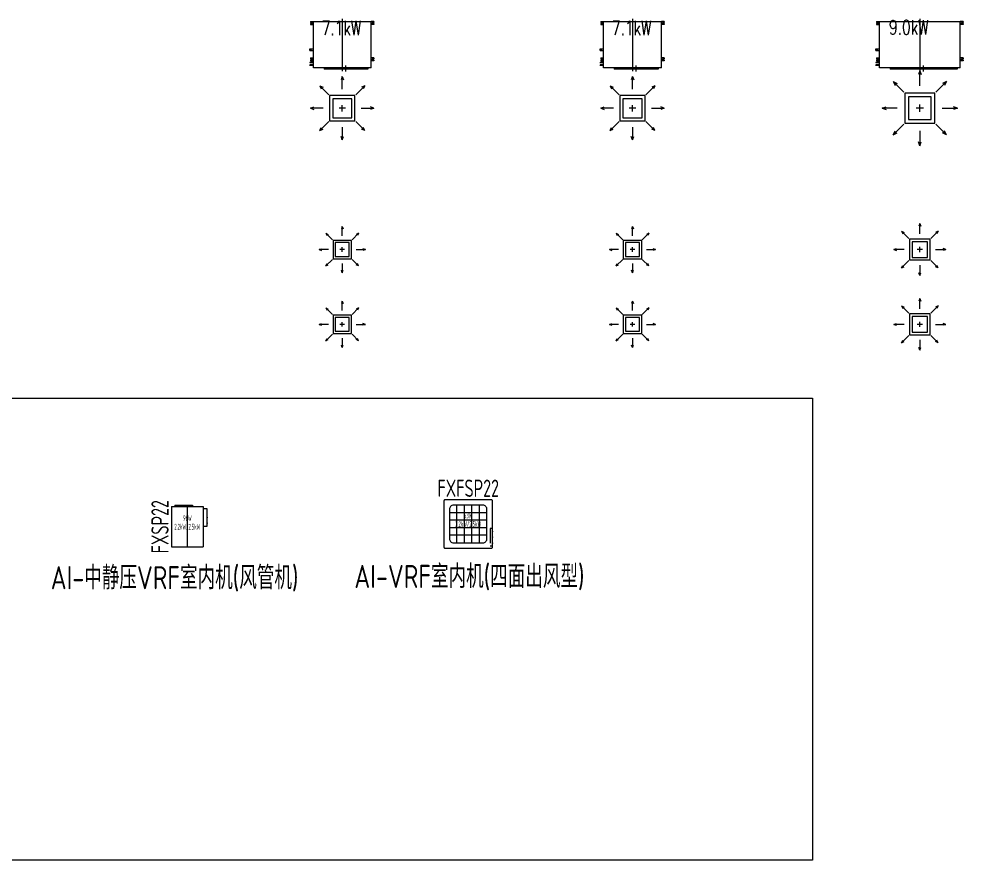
# Model space of a CAD drawing. Extents: x -671963 to 2381076, y -56129 to 1796010.
# Drawn here: x 163155 to 179510, y -56129 to -41559 of the extents above; entities that cross this region are included whole.
import ezdxf
from ezdxf.enums import TextEntityAlignment as Align

# ---------------------------------------------------------------- set-up
doc = ezdxf.new("R2010")
doc.units = 0
doc.header["$LTSCALE"] = 1000
for name, pattern in [('CONTINOUS', [0]), ('DASH', [0.35, 0.25, -0.1]), ('DASHDOT', [25.4, 12.7, -6.35, 0, -6.35]), ('HIDDEN', [9.525, 6.35, -3.175])]:
    doc.linetypes.add(name, pattern=pattern)
doc.layers.get('0').update_dxf_attribs({"linetype": 'CONTINUOUS'})
doc.layers.add('AI-注释', color=6, linetype='CONTINUOUS', plot=False)
for name, color, linetype in [('H-DAPP-GRIL', 11, 'CONTINUOUS'), ('H-DIMS-EQUP', 7, 'CONTINUOUS'), ('M-EQUIP-MID', 3, 'DASHDOT')]:
    doc.layers.add(name, color=color, linetype=linetype)
doc.layers.add('M-EQUIP', color=4, linetype='CONTINOUS', lineweight=25)
doc.styles.add('K-KHZ', font='tj03-romand1.shx', dxfattribs={"width": 0.8, "bigfont": 'tjkts.shx'})
doc.styles.add('M-TEXT1', font='tj-romans1.shx', dxfattribs={"width": 0.7, "bigfont": 'tj-hztxt1.shx'})
doc.styles.add('TH-STYLE3', font='tssdeng.shx', dxfattribs={"width": 0.8, "bigfont": 'tssdchn.shx'})

# ---------------------------------------------------------------- blocks, each defined once
blk = doc.blocks.new('FXSP90-150')
at = {"layer": 'M-EQUIP'}
for p, q in [((1345, 825), (185, 825)), ((185, 800), (185, 825)), ((1345, 800), (1345, 825)), ((-66, 755), (-51, 755)), ((-64, 709), (-53, 709)), ((0, 761), (-60, 761)), ((-60, 749), (-60, 761)), ((0, 749), (-60, 749)), ((0, 712), (-60, 712)), ((-60, 706), (-60, 712)), ((0, 706), (-60, 706)), ((-50, 680), (0, 680)), ((-50, 663), (-50, 680)), ((-25, 663), (-50, 663)), ((1400, 800), (0, 800)), ((0, 800), (0, 0)), ((1400, 800), (1400, 0)), ((1450, 680), (1400, 680)), ((1425, 663), (1450, 663)), ((1450, 663), (1450, 680)), ((-60, 501), (-60, 469)), ((-60, 501), (0, 501)), ((-50, 630), (-50, 647)), ((-25, 647), (-50, 647)), ((-50, 630), (0, 630)), ((1450, 630), (1400, 630)), ((1425, 647), (1450, 647)), ((1450, 630), (1450, 647)), ((-30, 485), (-70, 485)), ((-60, 469), (0, 469)), ((-50, 50), (0, 50)), ((-50, 33), (-50, 50)), ((-25, 33), (-50, 33)), ((-50, 0), (-50, 17)), ((-25, 17), (-50, 17)), ((-50, 0), (0, 0)), ((0, 0), (1400, 0)), ((1450, 50), (1400, 50)), ((1450, 0), (1400, 0)), ((1425, 33), (1450, 33)), ((1425, 17), (1450, 17)), ((1450, 33), (1450, 50)), ((1450, 0), (1450, 17))]:
    blk.add_line(p, q, dxfattribs=at)
for centre in [(208, 812), (273, 812), (273, 812), (338, 812), (338, 812), (403, 812), (403, 812), (468, 812), (468, 812), (533, 812), (533, 812), (598, 812), (598, 812), (663, 812), (663, 812), (728, 812), (728, 812), (793, 812), (793, 812), (858, 812), (858, 812), (923, 812), (988, 812), (1053, 812), (1118, 812), (1183, 812), (1248, 812)]:
    blk.add_circle(centre, 2.35, dxfattribs=at)
for centre, start, end in [((-25, 655), 270, 90), ((1425, 655), 90, 270), ((-25, 25), 270, 90), ((1425, 25), 90, 270)]:
    blk.add_arc(centre, 8.33, start, end, dxfattribs=at)
for p in [(273, 812), (338, 812), (403, 812), (468, 812), (533, 812), (598, 812), (663, 812), (728, 812), (793, 812), (858, 812)]:
    blk.add_point(p, dxfattribs=at)
at = {"layer": 'M-EQUIP-MID'}
for p, q in [((700, -47), (700, 857)), ((765, 862), (765, 763))]:
    blk.add_line(p, q, dxfattribs=at)
at = {"layer": 'M-EQUIP-MID', "style": 'K-KHZ', "width": 0.6, "flags": 4}
blk.add_attdef('Q', (166, 21), '', height=250, dxfattribs=at)
blk = doc.blocks.new('FXSP71-80')
at = {"layer": 'M-EQUIP'}
for p, q in [((945, 825), (185, 825)), ((185, 800), (185, 825)), ((945, 800), (945, 825)), ((-66, 755), (-51, 755)), ((-64, 709), (-53, 709)), ((0, 761), (-60, 761)), ((-60, 749), (-60, 761)), ((0, 749), (-60, 749)), ((0, 712), (-60, 712)), ((-60, 706), (-60, 712)), ((0, 706), (-60, 706)), ((-50, 680), (0, 680)), ((-50, 663), (-50, 680)), ((-25, 663), (-50, 663)), ((1000, 800), (0, 800)), ((0, 800), (0, 0)), ((1000, 800), (1000, 0)), ((1050, 680), (1000, 680)), ((1025, 663), (1050, 663)), ((1050, 663), (1050, 680)), ((-60, 501), (-60, 469)), ((-60, 501), (0, 501)), ((-50, 630), (-50, 647)), ((-25, 647), (-50, 647)), ((-50, 630), (0, 630)), ((1050, 630), (1000, 630)), ((1025, 647), (1050, 647)), ((1050, 630), (1050, 647)), ((-30, 485), (-70, 485)), ((-60, 469), (0, 469)), ((-50, 50), (0, 50)), ((-50, 33), (-50, 50)), ((-25, 33), (-50, 33)), ((-50, 0), (-50, 17)), ((-25, 17), (-50, 17)), ((-50, 0), (0, 0)), ((0, 0), (1000, 0)), ((1050, 50), (1000, 50)), ((1050, 0), (1000, 0)), ((1025, 33), (1050, 33)), ((1025, 17), (1050, 17)), ((1050, 33), (1050, 50)), ((1050, 0), (1050, 17))]:
    blk.add_line(p, q, dxfattribs=at)
for centre in [(208, 812), (273, 812), (338, 812), (403, 812), (468, 812), (533, 812), (598, 812), (663, 812), (728, 812), (793, 812), (858, 812)]:
    blk.add_circle(centre, 2.35, dxfattribs=at)
for centre, start, end in [((-25, 655), 270, 90), ((1025, 655), 90, 270), ((-25, 25), 270, 90), ((1025, 25), 90, 270)]:
    blk.add_arc(centre, 8.33, start, end, dxfattribs=at)
for p in [(273, 812), (338, 812), (403, 812), (468, 812), (533, 812), (598, 812), (663, 812), (728, 812), (793, 812), (858, 812)]:
    blk.add_point(p, dxfattribs=at)
at = {"layer": 'M-EQUIP-MID'}
for p, q in [((500, -47), (500, 857)), ((565, 862), (565, 763))]:
    blk.add_line(p, q, dxfattribs=at)
at = {"layer": 'M-EQUIP-MID', "style": 'K-KHZ', "width": 0.6, "flags": 4}
blk.add_attdef('Q', (144, 36), '', height=250, dxfattribs=at)
blk = doc.blocks.new('*U181')
for p, q in [((0, 550), (-21, 492)), ((0, 330), (0, 550)), ((0, 550), (21, 492)), ((-389, 389), (-363, 333)), ((-389, 389), (-333, 363)), ((-233, 233), (-389, 389)), ((233, 233), (389, 389)), ((389, 389), (333, 363)), ((389, 389), (363, 333)), ((-550, 0), (-492, 21)), ((-550, 0), (-492, -21)), ((-330, 0), (-550, 0)), ((-55, 0), (55, 0)), ((0, 55), (0, -55)), ((330, 0), (550, 0)), ((550, 0), (492, 21)), ((550, 0), (492, -21)), ((-233, -233), (-389, -389)), ((233, -233), (389, -389)), ((-389, -389), (-363, -333)), ((-389, -389), (-333, -363)), ((0, -330), (0, -550)), ((389, -389), (333, -363)), ((389, -389), (363, -333)), ((0, -550), (-21, -492)), ((0, -550), (21, -492))]:
    blk.add_line(p, q)
at = {"linetype": 'HIDDEN'}
blk.add_lwpolyline([(-220, -220), (220, -220), (220, 220), (-220, 220)], close=True, dxfattribs=at)
blk.add_lwpolyline([(-165, -165), (165, -165), (165, 165), (-165, 165)], close=True)
at = {"layer": 'AI-注释', "style": 'TH-STYLE3', "width": 0.7}
blk.add_attdef('风量', text='', height=100, dxfattribs=at).set_placement((0, 0), align=Align.MIDDLE_CENTER)
blk = doc.blocks.new('*U201')
for p, q in [((0, 650), (-24, 582)), ((0, 390), (0, 650)), ((0, 650), (24, 582)), ((-460, 460), (-429, 394)), ((-460, 460), (-394, 429)), ((-276, 276), (-460, 460)), ((276, 276), (460, 460)), ((460, 460), (394, 429)), ((460, 460), (429, 394)), ((-650, 0), (-582, 24)), ((-650, 0), (-582, -24)), ((-390, 0), (-650, 0)), ((-65, 0), (65, 0)), ((0, 65), (0, -65)), ((390, 0), (650, 0)), ((650, 0), (582, 24)), ((650, 0), (582, -24)), ((-276, -276), (-460, -460)), ((276, -276), (460, -460)), ((-460, -460), (-429, -394)), ((-460, -460), (-394, -429)), ((0, -390), (0, -650)), ((460, -460), (394, -429)), ((460, -460), (429, -394)), ((0, -650), (-24, -582)), ((0, -650), (24, -582))]:
    blk.add_line(p, q)
at = {"linetype": 'HIDDEN'}
blk.add_lwpolyline([(-260, -260), (260, -260), (260, 260), (-260, 260)], close=True, dxfattribs=at)
blk.add_lwpolyline([(-195, -195), (195, -195), (195, 195), (-195, 195)], close=True)
at = {"layer": 'AI-注释', "style": 'TH-STYLE3', "width": 0.7}
blk.add_attdef('风量', text='', height=100, dxfattribs=at).set_placement((0, 0), align=Align.MIDDLE_CENTER)
blk = doc.blocks.new('*U186')
for p, q in [((0, 450), (-17, 403)), ((0, 270), (0, 450)), ((0, 450), (17, 403)), ((-318, 318), (-297, 273)), ((-318, 318), (-273, 297)), ((-191, 191), (-318, 318)), ((191, 191), (318, 318)), ((318, 318), (273, 297)), ((318, 318), (297, 273)), ((-450, 0), (-403, 17)), ((-450, 0), (-403, -17)), ((-270, 0), (-450, 0)), ((-45, 0), (45, 0)), ((0, 45), (0, -45)), ((270, 0), (450, 0)), ((450, 0), (403, 17)), ((450, 0), (403, -17)), ((-191, -191), (-318, -318)), ((-318, -318), (-297, -273)), ((-318, -318), (-273, -297)), ((0, -270), (0, -450)), ((191, -191), (318, -318)), ((318, -318), (273, -297)), ((318, -318), (297, -273)), ((0, -450), (-17, -403)), ((0, -450), (17, -403))]:
    blk.add_line(p, q)
at = {"linetype": 'HIDDEN'}
blk.add_lwpolyline([(-180, -180), (180, -180), (180, 180), (-180, 180)], close=True, dxfattribs=at)
blk.add_lwpolyline([(-135, -135), (135, -135), (135, 135), (-135, 135)], close=True)
at = {"layer": 'AI-注释', "style": 'TH-STYLE3', "width": 0.7}
blk.add_attdef('风量', text='', height=100, dxfattribs=at).set_placement((0, 0), align=Align.MIDDLE_CENTER)
blk = doc.blocks.new('*U177')
for p, q in [((0, 400), (-15, 358)), ((0, 240), (0, 400)), ((0, 400), (15, 358)), ((-283, 283), (-264, 243)), ((-283, 283), (-243, 264)), ((-170, 170), (-283, 283)), ((170, 170), (283, 283)), ((283, 283), (243, 264)), ((283, 283), (264, 243)), ((-400, 0), (-358, 15)), ((-400, 0), (-358, -15)), ((-240, 0), (-400, 0)), ((-40, 0), (40, 0)), ((0, 40), (0, -40)), ((240, 0), (400, 0)), ((400, 0), (358, 15)), ((400, 0), (358, -15)), ((-170, -170), (-283, -283)), ((-283, -283), (-264, -243)), ((-283, -283), (-243, -264)), ((0, -240), (0, -400)), ((170, -170), (283, -283)), ((283, -283), (243, -264)), ((283, -283), (264, -243)), ((0, -400), (-15, -358)), ((0, -400), (15, -358))]:
    blk.add_line(p, q)
at = {"linetype": 'HIDDEN'}
blk.add_lwpolyline([(-160, -160), (160, -160), (160, 160), (-160, 160)], close=True, dxfattribs=at)
blk.add_lwpolyline([(-120, -120), (120, -120), (120, 120), (-120, 120)], close=True)
at = {"layer": 'AI-注释', "style": 'TH-STYLE3', "width": 0.7}
blk.add_attdef('风量', text='', height=100, dxfattribs=at).set_placement((0, 0), align=Align.MIDDLE_CENTER)
blk = doc.blocks.new('*U169')
at = {"color": 94}
for p, q in [((325, 195), (-325, 195)), ((-195, -325), (-195, 325)), ((-65, -325), (-65, 325)), ((65, -325), (65, 325)), ((195, -325), (195, 325)), ((325, 65), (-325, 65)), ((325, -65), (-325, -65)), ((325, -195), (-325, -195))]:
    blk.add_line(p, q, dxfattribs=at)
blk.add_lwpolyline([(-402, -420), (402, -420, 0.414214), (420, -402), (420, 402, 0.414214), (402, 420), (-402, 420, 0.414214), (-420, 402), (-420, -402, 0.414214)], format="xyb", close=True)
blk.add_lwpolyline([(-254, -325), (254, -325, 0.414214), (325, -254), (325, 254, 0.414214), (254, 325), (-254, 325, 0.414214), (-325, 254), (-325, -254, 0.414214)], format="xyb", close=True, dxfattribs=at)
at = {"linetype": 'DASH'}
blk.add_lwpolyline([(420, -380), (420, -80), (380, -80), (380, -380)], close=True, dxfattribs=at)
for p in [(420, -130), (420, -230), (420, -330)]:
    blk.add_point(p)
at = {"color": 3, "style": 'TH-STYLE3', "width": 0.7}
blk.add_attdef('设备编号', text='', height=300, dxfattribs=at).set_placement((0, 620), align=Align.MIDDLE)
at = {"layer": 'AI-注释', "color": 6, "style": 'TH-STYLE3', "width": 0.5}
for tag, p in [('设备电量', (0, 150)), ('制冷量/制热量', (0, 0))]:
    blk.add_attdef(tag, text='', height=100, dxfattribs=at).set_placement(p, align=Align.MIDDLE)
blk = doc.blocks.new('*U172')
for p, q in [((-275, 0), (275, 0)), ((-220, 25), (90, 25)), ((-220, 25), (-220, 0)), ((90, 25), (90, 0)), ((275, 0), (275, -700)), ((-275, 0), (-275, -700)), ((-275, -700), (275, -700))]:
    blk.add_line(p, q)
at = {"color": 3}
blk.add_line((0, -700), (0, 0), dxfattribs=at)
blk.add_lwpolyline([(345, -40), (275, -40), (275, -340), (345, -340)], close=True)
for p in [(345, -190), (345, -290)]:
    blk.add_point(p)
at = {"color": 3, "style": 'TH-STYLE3', "width": 0.7}
blk.add_attdef('设备编号', text='', height=300, rotation=90, dxfattribs=at).set_placement((-475, -350), align=Align.MIDDLE)
at = {"layer": 'AI-注释', "color": 6, "style": 'TH-STYLE3', "width": 0.5}
for tag, p in [('设备电量', (0, -199)), ('制冷量/制热量', (0, -349))]:
    blk.add_attdef(tag, text='', height=100, dxfattribs=at).set_placement(p, align=Align.MIDDLE)

msp = doc.modelspace()

# ---------------------------------------------------------------- linework, layer by layer
msp.add_lwpolyline([(147978.7485, -48127.9731), (176898.0932, -48127.9731), (176898.0932, -56129.2984), (147978.7485, -56129.2984)], close=True)

# ---------------------------------------------------------------- block references
at = {"layer": 'H-DAPP-GRIL', "rotation": 180}
for name, p in [('*U201', (178759.7739, -43105.8616, 3060)), ('*U181', (168755.6767, -43105.8616, 3060)), ('*U181', (173783.0703, -43105.8616, 3060)), ('*U186', (178759.7739, -45554.723, 3060)), ('*U177', (168755.6767, -45554.723, 3060)), ('*U177', (173783.0703, -45554.723, 3060)), ('*U186', (178759.7739, -46849.4312, 3060)), ('*U177', (168755.6767, -46849.4312, 3060)), ('*U177', (173783.0703, -46849.4312, 3060))]:
    msp.add_blockref(name, p, dxfattribs=at)
at = {"layer": 'H-DIMS-EQUP'}
for name, p, values in [('*U169', (170937.8184, -50307.9956), {'设备编号': 'FXFSP22', '设备电量': '53W', '制冷量/制热量': '2.2kW/2.5kW'}), ('*U172', (166073.4902, -50005.2394), {'设备编号': 'FXSP22', '制冷量/制热量': '2.2kW/2.5kW', '设备电量': '96W'})]:
    msp.add_blockref(name, p, dxfattribs=at).add_auto_attribs(values)
at = {"layer": 'M-EQUIP'}
ref = msp.add_blockref('FXSP71-80', (168255.6767, -41605.8616, 0), dxfattribs=dict(at, xscale=-1, rotation=180))
ref.add_attrib('Q', '7.1kW', (168399.7406, -41843.3651, 0), dxfattribs={"layer": 'M-EQUIP-MID', "height": 250, "style": 'M-TEXT1', "width": 0.7, "flags": 4})
ref = msp.add_blockref('FXSP71-80', (173283.0703, -41605.8616, 0), dxfattribs=dict(at, xscale=-1, rotation=180))
ref.add_attrib('Q', '7.1kW', (173427.1342, -41843.3651, 0), dxfattribs={"layer": 'M-EQUIP-MID', "height": 250, "style": 'M-TEXT1', "width": 0.7, "flags": 4})
ref = msp.add_blockref('FXSP90-150', (178059.7739, -41605.8616), dxfattribs=dict(at, xscale=-1, rotation=180))
ref.add_attrib('Q', '9.0kW', (178225.9912, -41828.6667), dxfattribs={"layer": 'M-EQUIP-MID', "height": 250, "style": 'M-TEXT1', "width": 0.7, "flags": 4})

# ---------------------------------------------------------------- texts
at = {"style": 'TH-STYLE3', "width": 0.8}
for s, p in [('AI-中静压VRF室内机(风管机)', (163706.9894, -51437.6049)), ('AI-VRF室内机(四面出风型)', (168965.7511, -51415.9109))]:
    msp.add_text(s, height=400, dxfattribs=at).set_placement(p)

doc.saveas('drawing.dxf')
